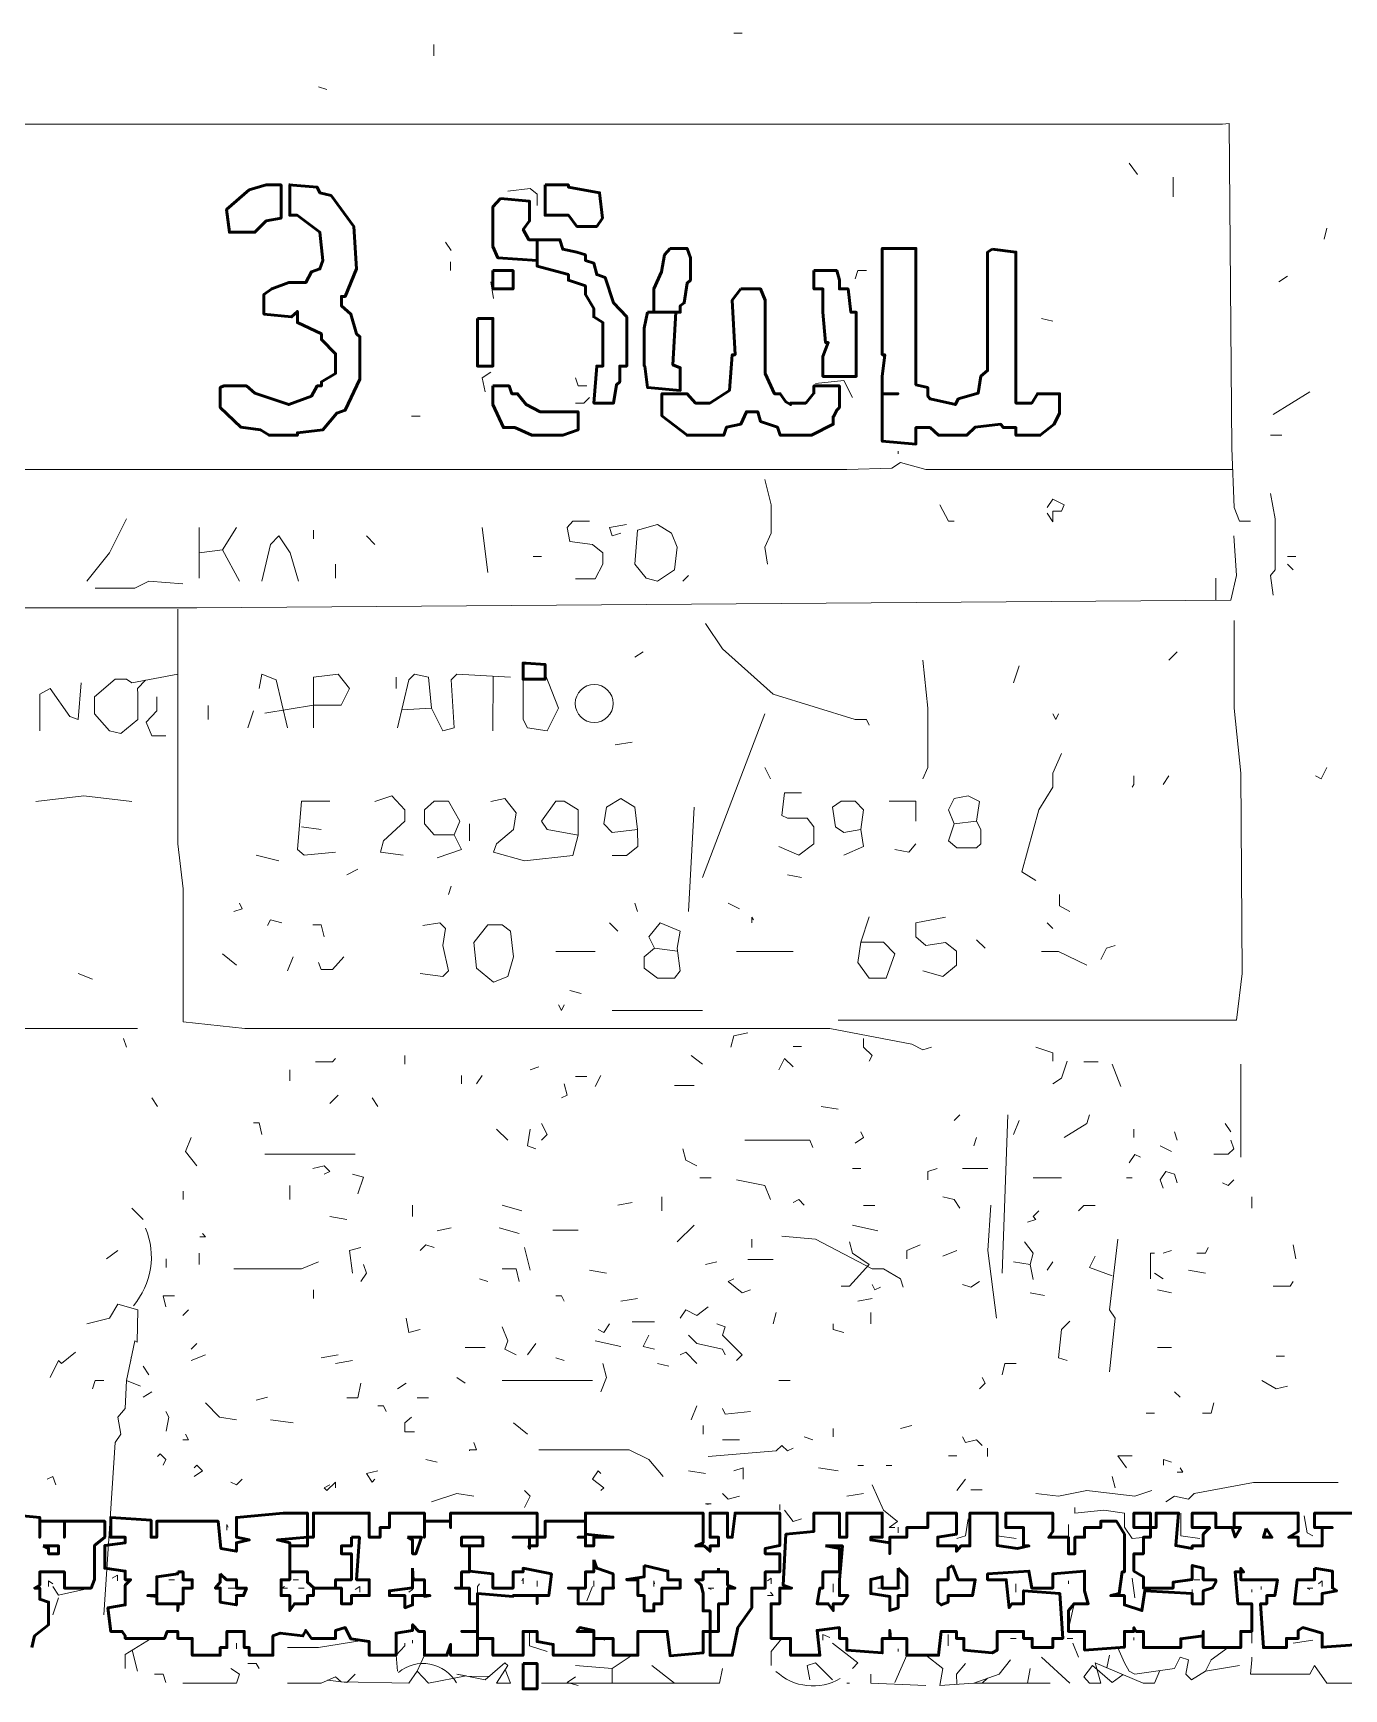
# Model space of a CAD drawing. Header units: metres. Extents: x 0.1 to 48.1, y 1.3 to 34.5.
# Drawn here: x 42.897 to 45.983, y 1.378 to 5.276 of the extents above; entities that cross this region are included whole.
import ezdxf

# ---------------------------------------------------------------- set-up
doc = ezdxf.new("R2010")
doc.units = ezdxf.units.M
doc.linetypes.add('DASHDOT', pattern=[1, 0.5, -0.25, 0, -0.25])
for name, color, linetype, lineweight in [('P2D_AXONES', 1, 'DASHDOT', 13), ('P2D_GRAMMES', 7, 'Continuous', 18), ('P2D_MIKRA', 8, 'Continuous', 13), ('P2D_TOIXOI', 7, 'Continuous', 50), ('P2D_TOXA', 7, 'Continuous', 18)]:
    doc.layers.add(name, color=color, linetype=linetype, lineweight=lineweight)

msp = doc.modelspace()

# ---------------------------------------------------------------- linework, layer by layer
at = {"layer": 'P2D_AXONES'}
msp.add_lwpolyline([(43.495838, 1.391936), (43.575628, 1.391936), (43.608874, 1.406309), (43.622355, 1.394557), (43.781754, 1.391936), (43.801702, 1.419607), (43.828298, 1.391936), (43.916528, 1.408611), (43.894791, 1.412958), (43.961283, 1.39966), (44.007827, 1.439555), (44.014476, 1.432906), (43.98788, 1.391936), (44.021126, 1.391936), (44.008403, 1.42355)], dxfattribs=at)
at = {"layer": 'P2D_GRAMMES'}
for p, q in [((43.287983, 4.112539), (43.287983, 3.992853)), ((43.376152, 4.112539), (43.342906, 4.059346)), ((43.954634, 4.112539), (43.967932, 4.006152)), ((43.342906, 4.059346), (43.287983, 4.052696)), ((43.342906, 4.059346), (43.382801, 3.986204)), ((45.681213, 3.992853), (45.681213, 3.940951)), ((43.980124, 3.762289), (43.97966, 3.633796)), ((43.416047, 3.68034), (43.402749, 3.640445)), ((44.619555, 3.673691), (44.473272, 3.288037)), ((44.453325, 3.454267), (44.440026, 3.208246)), ((43.529084, 3.407723), (43.575628, 3.401073)), ((45.118246, 3.421021), (45.065052, 3.414372)), ((44.865576, 3.195925), (44.845628, 3.135872)), ((44.360236, 3.121806), (44.414249, 3.11525)), ((44.127513, 3.114317), (44.220602, 3.114317)), ((44.553063, 3.114317), (44.686047, 3.114317)), ((44.473272, 2.975493), (44.260497, 2.975493)), ((42.777723, 2.932735), (43.143429, 2.932735)), ((45.739887, 2.849188), (45.739887, 2.629764)), ((45.191387, 2.729503), (45.178089, 2.357147)), ((43.442644, 2.637054), (43.655419, 2.637054)), ((43.130131, 2.510079), (43.156728, 2.483482)), ((45.204686, 2.383743), (45.244581, 2.377094)), ((43.128987, 2.161198), (43.126263, 2.148483)), ((43.116832, 2.104476), (43.150079, 2.091178)), ((44.001178, 2.104429), (44.213953, 2.104429)), ((45.334346, 1.765366), (45.334346, 1.735268)), ((45.347644, 1.578511), (45.334346, 1.519346)), ((45.765614, 1.578511), (45.765614, 1.486099)), ((43.130599, 1.469503), (43.143429, 1.419607)), ((43.818325, 1.457358), (43.801702, 1.419607)), ((44.307042, 1.457358), (44.260497, 1.426257)), ((44.953932, 1.457358), (44.925419, 1.39301)), ((45.271178, 1.452853), (45.33767, 1.391936)), ((45.430759, 1.457358), (45.424859, 1.428035)), ((43.924201, 1.407076), (43.971139, 1.408108)), ((44.003672, 1.416262), (43.997598, 1.406906)), ((44.174058, 1.432906), (44.260497, 1.426257)), ((44.260497, 1.426257), (44.260497, 1.391936)), ((44.353586, 1.432906), (44.40678, 1.391936)), ((45.244581, 1.426257), (45.237932, 1.391936)), ((44.293743, 1.391936), (44.333639, 1.391936))]:
    msp.add_line(p, q, dxfattribs=at)
for points in [[(45.76322, 4.127027), (45.736623, 4.127027), (45.724723, 4.159084), (45.718606, 4.298717), (45.712489, 5.063377), (45.696728, 5.062011), (41.993115, 5.062011), (41.973168, 5.030131)], [(44.933359, 4.285419), (44.933359, 4.292068), (44.933359, 4.285419)], [(34.788684, 4.224947), (35.676361, 4.225848), (42.225838, 4.225848), (42.265733, 4.248778), (44.812382, 4.248778), (44.91877, 4.252173), (44.938717, 4.265471), (44.99856, 4.248778), (45.720786, 4.248958)], [(44.619555, 4.225576), (44.63427, 4.165733), (44.63427, 4.099241), (44.619555, 4.065995), (44.626204, 4.026099)], [(45.809764, 4.19233), (45.821086, 4.132487), (45.821086, 4.012801), (45.809764, 3.999503), (45.816414, 3.952958), (45.816414, 3.952958)], [(44.207304, 4.127027), (44.167408, 4.127027), (44.15411, 4.112539), (44.160759, 4.079293), (44.213953, 4.072644), (44.238721, 4.052696), (44.238721, 4.026099), (44.220602, 3.991555), (44.174058, 3.991555)], [(45.723325, 4.092592), (45.729974, 3.999503), (45.716675, 3.940951), (43.283063, 3.92334), (41.78699, 3.92334)], [(43.435995, 3.986204), (43.455942, 4.072644), (43.47589, 4.092592), (43.502487, 4.052696), (43.522435, 3.986204)], [(43.249817, 3.979555), (43.170026, 3.986204), (43.13678, 3.969644), (43.043691, 3.969644)], [(43.237886, 3.919712), (43.237886, 3.367827), (43.250533, 3.26144), (43.250533, 2.948927), (43.396099, 2.932735), (44.772487, 2.932735), (44.965314, 2.895733), (44.991911, 2.882435), (45.011859, 2.889084)], [(44.479921, 3.886466), (44.519817, 3.826623), (44.639503, 3.720236), (44.83233, 3.660393), (44.858927, 3.660393), (44.865576, 3.647094)], [(45.724723, 3.893115), (45.724723, 3.68699), (45.739887, 3.534058), (45.743272, 3.061963), (45.729974, 2.952251), (44.792435, 2.952251)], [(44.991911, 3.800026), (45.00302, 3.68699), (45.00302, 3.547356), (44.991911, 3.520759)], [(43.010445, 3.746832), (43.003796, 3.660393), (42.983848, 3.667042), (42.937304, 3.733534), (42.913125, 3.720236), (42.913125, 3.633796)], [(43.237886, 3.76678), (43.130131, 3.746832), (43.116832, 3.754917), (43.090236, 3.754917), (43.042055, 3.713586), (43.042055, 3.673691), (43.076937, 3.633796), (43.103534, 3.627147), (43.144081, 3.660393), (43.144081, 3.720236), (43.143429, 3.733534), (43.162275, 3.752783)], [(43.429346, 3.733534), (43.435995, 3.76678), (43.469241, 3.753482), (43.495838, 3.640445)], [(43.556989, 3.640445), (43.556989, 3.760131), (43.615524, 3.76678), (43.64212, 3.733534), (43.622173, 3.694406), (43.556989, 3.694406), (43.442644, 3.675021)], [(43.755157, 3.640445), (43.781754, 3.753482), (43.795052, 3.76678), (43.828298, 3.760131), (43.834948, 3.68699), (43.765098, 3.682695)], [(44.021126, 3.760131), (43.894791, 3.76678), (43.881492, 3.753482), (43.888141, 3.640445), (43.861545, 3.633796), (43.834948, 3.68699)], [(44.102329, 3.76678), (44.134162, 3.68699), (44.107565, 3.633796), (44.061021, 3.640445), (44.050659, 3.660393), (44.050659, 3.754917)], [(43.188264, 3.713586), (43.188264, 3.68034), (43.163377, 3.653743), (43.176675, 3.622243), (43.209921, 3.622243)], [(45.317723, 3.580602), (45.297567, 3.534058), (45.297567, 3.500812), (45.264529, 3.447618), (45.224634, 3.301335), (45.25788, 3.281387)], [(42.904058, 3.467565), (43.017094, 3.480864), (43.130131, 3.467565)], [(43.701963, 3.467565), (43.741859, 3.480864), (43.772633, 3.447618), (43.772633, 3.421021), (43.721911, 3.374476), (43.715262, 3.34788), (43.768455, 3.34123)], [(43.974581, 3.467565), (44.007827, 3.474215), (44.034424, 3.440969), (44.027775, 3.401073), (43.98788, 3.367827), (43.98123, 3.34788), (44.054372, 3.327932), (44.167408, 3.339854), (44.179947, 3.387775)], [(44.705995, 3.487735), (44.666099, 3.487735), (44.65945, 3.434319), (44.672749, 3.42767), (44.719293, 3.42767), (44.735312, 3.407723), (44.735312, 3.367827), (44.699346, 3.34123), (44.652801, 3.361178)], [(43.595576, 3.468134), (43.529084, 3.468134), (43.519469, 3.354529), (43.535733, 3.34123), (43.608874, 3.34788)], [(44.91212, 3.468134), (44.975308, 3.468134), (44.975308, 3.421021)], [(44.32034, 3.401073), (44.320951, 3.361178), (44.293743, 3.339854), (44.260497, 3.339854)], [(44.845628, 3.401073), (44.852229, 3.361178), (44.805733, 3.34123)], [(43.888141, 3.388962), (43.906031, 3.354529), (43.848246, 3.334581)], [(44.975308, 3.367827), (44.958665, 3.34788), (44.925419, 3.354529)], [(43.815, 3.175), (43.854895, 3.181649), (43.868194, 3.168351), (43.861545, 3.128455), (43.874843, 3.068613), (43.861545, 3.055314), (43.808351, 3.061963)], [(45.045105, 3.194948), (44.975308, 3.181649), (44.975308, 3.148403), (44.99856, 3.128455), (45.045105, 3.135105), (45.070717, 3.115157), (45.070717, 3.081911), (45.038455, 3.055314), (44.991911, 3.068613)], [(44.57301, 2.670286), (44.725942, 2.66966), (44.732592, 2.652734), (44.732592, 2.652734)], [(45.151492, 2.516728), (45.144843, 2.41034), (45.164791, 2.250759), (45.164791, 2.250759)], [(44.65945, 2.443586), (44.739241, 2.436937), (44.872225, 2.367122), (44.898822, 2.367122), (44.938717, 2.343848), (44.945366, 2.323901)], [(45.231283, 2.430288), (45.25123, 2.403691), (45.244581, 2.377094), (45.25123, 2.341632), (45.25123, 2.341632)], [(45.450707, 2.436937), (45.430759, 2.270707), (45.444058, 2.250759), (45.430759, 2.124424)], [(43.568979, 2.383743), (43.529084, 2.367122), (43.369503, 2.367122)], [(43.063639, 1.552592), (43.090236, 1.958194), (43.103534, 1.978141), (43.096885, 2.018037), (43.11442, 2.037984), (43.116832, 2.104476), (43.13678, 2.197565), (43.142621, 2.194645), (43.144081, 2.270707), (43.096885, 2.284005), (43.076937, 2.250759), (43.023743, 2.237461)], [(44.380183, 1.878403), (44.346937, 1.918298), (44.300393, 1.940619), (44.087618, 1.940619)], [(45.530497, 1.845157), (45.490602, 1.831859), (45.377565, 1.845157), (45.311073, 1.831859), (45.25788, 1.838508)], [(45.563743, 1.81856), (45.583691, 1.831859), (45.616937, 1.825209), (45.630236, 1.838508), (45.769869, 1.863765), (45.969346, 1.863765)], [(45.349639, 1.791963), (45.349639, 1.805262), (45.349639, 1.791963)], [(45.517199, 1.735268), (45.483953, 1.73212), (45.466133, 1.758717), (45.466133, 1.791963), (45.417461, 1.798613), (45.349639, 1.791963)], [(45.334346, 1.625733), (45.334346, 1.632382), (45.334346, 1.625733)], [(45.765614, 1.605785), (45.765614, 1.612435), (45.765614, 1.605785)], [(45.787836, 1.612435), (45.787836, 1.619084), (45.787836, 1.612435)], [(43.174885, 1.496876), (43.11442, 1.459503), (43.11442, 1.426257)], [(43.495838, 1.475507), (43.568979, 1.475507), (43.671275, 1.492088)], [(43.772633, 1.47945), (43.772633, 1.486099), (43.772633, 1.47945)], [(43.790659, 1.486099), (43.790659, 1.492749), (43.790659, 1.486099)], [(44.65945, 1.496876), (44.63427, 1.466152), (44.63427, 1.432906)], [(45.488346, 1.492749), (45.488346, 1.499398), (45.488346, 1.492749)], [(43.772633, 1.47945), (43.75193, 1.457358), (43.755157, 1.419607)], [(44.933359, 1.466152), (44.933359, 1.472801), (44.933359, 1.466152)], [(44.99856, 1.457358), (45.038455, 1.426257), (45.031806, 1.386361), (45.111597, 1.391936), (45.291126, 1.391936)], [(45.198037, 1.446204), (45.17144, 1.413162), (45.111597, 1.391936), (45.131545, 1.391936), (45.14394, 1.403408)], [(45.450896, 1.475045), (45.466133, 1.439555), (45.477304, 1.419607), (45.490602, 1.412958), (45.583691, 1.426257), (45.59699, 1.452853), (45.616937, 1.446204), (45.610288, 1.412958), (45.623586, 1.39966), (45.656832, 1.419607), (45.736623, 1.432906)], [(45.710026, 1.475507), (45.670131, 1.446204), (45.656832, 1.419607)], [(46.062435, 1.419607), (46.022539, 1.391936), (45.942749, 1.391936), (45.913619, 1.432906), (45.902853, 1.413162), (45.76322, 1.413162), (45.765614, 1.446204)], [(45.765614, 1.446204), (45.765614, 1.452853), (45.765614, 1.446204)], [(43.362853, 1.426257), (43.382801, 1.412958), (43.376152, 1.391936), (43.249817, 1.391936)], [(43.655419, 1.412958), (43.635471, 1.39301), (43.590404, 1.398324)], [(44.519817, 1.426257), (44.513168, 1.391936), (44.094267, 1.391936)], [(44.779136, 1.39966), (44.739241, 1.439555), (44.719293, 1.432906), (44.725942, 1.39966)], [(44.869033, 1.412958), (44.869033, 1.391936), (44.99856, 1.386361)], [(45.071452, 1.389131), (45.070717, 1.412958), (45.091649, 1.437915)], [(45.463499, 1.411757), (45.437408, 1.39301), (45.390864, 1.432906), (45.370916, 1.406309), (45.384215, 1.391936), (45.410812, 1.391936), (45.397513, 1.439555), (45.51055, 1.391936), (45.537147, 1.391936), (45.549248, 1.421336)], [(44.812382, 1.391936), (44.819031, 1.391936), (44.812382, 1.391936)]]:
    msp.add_lwpolyline(points, dxfattribs=at)
for points in [[(44.366885, 4.119188), (44.32034, 4.10589), (44.313691, 4.026099), (44.340288, 3.992853), (44.366885, 3.986204), (44.40678, 4.012801), (44.413429, 4.065995), (44.400131, 4.099241)], [(44.32034, 3.401073), (44.313691, 3.454267), (44.280445, 3.474215), (44.247199, 3.454267), (44.24055, 3.414372), (44.260497, 3.394424)], [(45.065052, 3.414372), (45.051754, 3.447618), (45.065052, 3.474215), (45.098298, 3.480864), (45.124895, 3.467565), (45.118246, 3.421021), (45.128453, 3.401073), (45.128453, 3.367827), (45.118246, 3.358317), (45.071702, 3.358317), (45.051754, 3.374476)], [(43.888141, 3.388962), (43.841597, 3.388962), (43.818325, 3.414372), (43.818325, 3.447618), (43.841597, 3.468134), (43.874843, 3.468134), (43.90144, 3.421021)], [(44.179947, 3.387775), (44.107565, 3.401073), (44.094267, 3.421021), (44.127513, 3.468134), (44.147461, 3.468134), (44.179947, 3.447618)], [(44.845628, 3.401073), (44.805733, 3.394424), (44.785785, 3.407723), (44.779136, 3.454267), (44.799084, 3.468134), (44.83233, 3.468134), (44.852277, 3.447618)], [(44.027775, 3.101859), (44.021126, 3.161702), (44.001178, 3.176551), (43.967932, 3.176551), (43.934686, 3.135105), (43.941335, 3.075262), (43.98123, 3.042016), (44.014476, 3.055314)], [(44.360236, 3.121806), (44.346937, 3.148403), (44.373534, 3.181649), (44.420079, 3.161702), (44.413429, 3.121806), (44.420079, 3.068613), (44.40678, 3.051394), (44.366885, 3.051394), (44.33574, 3.075262), (44.33574, 3.101859)], [(44.845628, 3.135872), (44.898822, 3.135872), (44.925419, 3.108508), (44.905471, 3.051394), (44.865576, 3.051394), (44.838979, 3.08856)]]:
    msp.add_lwpolyline(points, close=True, dxfattribs=at)
at = {"layer": 'P2D_MIKRA'}
for p, q in [((44.546414, 5.276188), (44.566361, 5.276188)), ((43.840766, 5.249555), (43.840766, 5.222958)), ((43.568979, 5.149817), (43.588927, 5.143168)), ((45.477304, 4.970288), (45.497251, 4.943691)), ((45.580688, 4.937042), (45.580688, 4.890497)), ((45.942749, 4.817356), (45.936099, 4.790759)), ((43.868194, 4.78411), (43.881492, 4.764162)), ((43.87983, 4.737565), (43.87983, 4.717618)), ((43.974581, 4.691021), (43.98123, 4.651126)), ((45.84966, 4.704319), (45.829712, 4.691021)), ((45.271178, 4.604581), (45.297775, 4.597932)), ((45.902853, 4.431702), (45.816414, 4.378508)), ((43.788403, 4.374109), (43.808351, 4.374109)), ((45.809764, 4.329666), (45.836361, 4.329666)), ((43.556989, 4.10589), (43.556989, 4.085942)), ((43.682016, 4.092592), (43.701963, 4.072644)), ((43.60929, 4.026099), (43.60929, 3.992853)), ((44.074319, 4.044132), (44.094267, 4.044132)), ((45.84966, 4.044132), (45.869607, 4.044132)), ((45.84966, 4.026099), (45.862958, 4.012801)), ((44.440026, 3.999503), (44.426728, 3.986204)), ((44.333639, 3.819974), (44.313691, 3.806675)), ((45.217984, 3.786728), (45.204686, 3.746832)), ((45.59034, 3.819974), (45.570393, 3.800026)), ((43.75193, 3.760131), (43.75193, 3.733534)), ((43.309624, 3.693639), (43.309624, 3.660393)), ((44.307042, 3.607199), (44.267147, 3.60055)), ((44.619555, 3.547356), (44.632853, 3.520759)), ((45.570393, 3.527408), (45.557094, 3.507461)), ((43.924158, 3.414372), (43.924158, 3.374476)), ((43.422696, 3.34123), (43.47589, 3.327932)), ((43.662068, 3.307984), (43.635471, 3.294686)), ((44.672749, 3.294686), (44.705995, 3.288037)), ((43.881492, 3.268089), (43.874843, 3.248141)), ((44.313691, 3.228194), (44.32034, 3.208246)), ((44.533115, 3.228194), (44.559712, 3.214895)), ((44.253848, 3.181649), (44.273796, 3.161702)), ((45.284476, 3.181649), (45.297775, 3.168351)), ((45.118246, 3.141754), (45.138194, 3.121806)), ((43.342906, 3.108508), (43.376152, 3.081911)), ((43.509136, 3.101859), (43.495838, 3.068613)), ((43.003796, 3.061963), (43.037042, 3.048665)), ((44.160759, 3.022068), (44.187356, 3.015419)), ((43.110183, 2.909031), (43.116832, 2.889084)), ((44.686047, 2.890183), (44.705995, 2.890183)), ((43.772633, 2.869136), (43.772633, 2.849188)), ((44.446675, 2.869136), (44.473272, 2.849188)), ((45.370916, 2.854073), (45.404162, 2.854073)), ((45.437408, 2.849188), (45.457356, 2.795995)), ((43.50163, 2.83589), (43.50163, 2.809293)), ((43.906031, 2.822592), (43.906031, 2.802644)), ((43.954634, 2.822592), (43.941335, 2.802644)), ((44.087618, 2.842539), (44.06767, 2.83589)), ((44.174058, 2.820205), (44.200654, 2.820205)), ((44.233901, 2.822592), (44.220602, 2.795995)), ((43.176675, 2.769398), (43.189974, 2.74945)), ((43.615524, 2.776047), (43.595576, 2.756099)), ((43.695314, 2.769398), (43.708613, 2.74945)), ((44.40678, 2.798513), (44.453325, 2.798513)), ((44.752539, 2.74945), (44.792435, 2.742801)), ((45.078351, 2.729503), (45.065052, 2.716204)), ((43.98788, 2.696257), (44.014476, 2.66966)), ((45.217984, 2.716204), (45.204686, 2.682958)), ((45.488346, 2.696257), (45.488346, 2.676309)), ((45.703377, 2.709555), (45.716675, 2.689607)), ((45.118246, 2.676309), (45.111597, 2.656361)), ((45.550445, 2.656361), (45.577042, 2.643063)), ((45.583691, 2.689607), (45.59034, 2.66966)), ((44.466623, 2.580962), (44.49322, 2.580962)), ((44.825681, 2.602978), (44.845628, 2.602978)), ((45.085, 2.602978), (45.144843, 2.602978)), ((45.25123, 2.580962), (45.317723, 2.580962)), ((45.470654, 2.580962), (45.483953, 2.580962)), ((43.50163, 2.563272), (43.50163, 2.530026)), ((44.377376, 2.536675), (44.377376, 2.503429)), ((45.765614, 2.536675), (45.765614, 2.510079)), ((43.790659, 2.516728), (43.790659, 2.490131)), ((44.001178, 2.516728), (44.047723, 2.503429)), ((44.307042, 2.523377), (44.273796, 2.516728)), ((44.852277, 2.516224), (44.878874, 2.516224)), ((43.595576, 2.490131), (43.635471, 2.483482)), ((43.881492, 2.463534), (43.848246, 2.456885)), ((43.994529, 2.463534), (44.041073, 2.450236)), ((44.120864, 2.458199), (44.180707, 2.458199)), ((44.453325, 2.470183), (44.413429, 2.430288)), ((44.825681, 2.470183), (44.885524, 2.456885)), ((44.054372, 2.41699), (44.06767, 2.363796)), ((44.588716, 2.436937), (44.588716, 2.41699)), ((45.862958, 2.423639), (45.869607, 2.390393)), ((43.096885, 2.41034), (43.070288, 2.390393)), ((43.21041, 2.390393), (43.21041, 2.370445)), ((43.287983, 2.403691), (43.287983, 2.377094)), ((44.506518, 2.383743), (44.479921, 2.377094)), ((44.57966, 2.389063), (44.639503, 2.389063)), ((45.071702, 2.41034), (45.038455, 2.397042)), ((45.297775, 2.383743), (45.284476, 2.363796)), ((45.577042, 2.41034), (45.557094, 2.403691)), ((43.947984, 2.343848), (43.967932, 2.337199)), ((44.207304, 2.363796), (44.247199, 2.357147)), ((45.537147, 2.357147), (45.557094, 2.343848)), ((45.616937, 2.363796), (45.656832, 2.357147)), ((43.556989, 2.317251), (43.556989, 2.297304)), ((45.244581, 2.310602), (45.277827, 2.303953)), ((45.543796, 2.317251), (45.577042, 2.310602)), ((43.263115, 2.270707), (43.249817, 2.257408)), ((44.32034, 2.297304), (44.280445, 2.290654)), ((44.646152, 2.264058), (44.639503, 2.237461)), ((44.872225, 2.297304), (44.838979, 2.290654)), ((44.869033, 2.264058), (44.869033, 2.237461)), ((44.307042, 2.242329), (44.360236, 2.242329)), ((43.283063, 2.190916), (43.269764, 2.177618)), ((44.080969, 2.190916), (44.061021, 2.164319)), ((44.220602, 2.197565), (44.280445, 2.184267)), ((43.30301, 2.164319), (43.269764, 2.151021)), ((43.615524, 2.164319), (43.575628, 2.15767)), ((43.64877, 2.151021), (43.608874, 2.144372)), ((43.914738, 2.181542), (43.961283, 2.181542)), ((44.127513, 2.15767), (44.147461, 2.151021)), ((44.366885, 2.144372), (44.393482, 2.137723)), ((45.543796, 2.181542), (45.577042, 2.181542)), ((45.823063, 2.161144), (45.84301, 2.161144)), ((43.156728, 2.137723), (43.170026, 2.117775)), ((43.894791, 2.111126), (43.914738, 2.097827)), ((43.176675, 2.07788), (43.156728, 2.064581)), ((43.775105, 2.097827), (43.755157, 2.084529)), ((44.652801, 2.104429), (44.679398, 2.104429)), ((45.583691, 2.07788), (45.59699, 2.064581)), ((43.449293, 2.064581), (43.422696, 2.057932)), ((43.801702, 2.063394), (43.828298, 2.063394)), ((44.459974, 2.044634), (44.446675, 2.011387)), ((45.517199, 2.027577), (45.537147, 2.027577)), ((43.455942, 2.011387), (43.509136, 2.004738)), ((44.027775, 2.004738), (44.061021, 1.978141)), ((44.474358, 1.998089), (44.474358, 1.978141)), ((44.780841, 1.99144), (44.780841, 1.971492)), ((44.965314, 1.998089), (44.938717, 1.99144)), ((44.519817, 1.964776), (44.559712, 1.964776)), ((44.712644, 1.971492), (44.732592, 1.964843)), ((43.821649, 1.918298), (43.848246, 1.911649)), ((45.051754, 1.927137), (45.071702, 1.927137)), ((45.143942, 1.944895), (45.143942, 1.924948)), ((44.440026, 1.891702), (44.479921, 1.885052)), ((44.74589, 1.898351), (44.792435, 1.891702)), ((44.838979, 1.904067), (44.852277, 1.904067)), ((45.091649, 1.871754), (45.071702, 1.845157)), ((45.437408, 1.878403), (45.444058, 1.851806)), ((44.852277, 1.838508), (44.812382, 1.831859)), ((45.104948, 1.847019), (45.131545, 1.847019)), ((44.654952, 1.811911), (44.654952, 1.798613)), ((44.933359, 1.758717), (44.933359, 1.745419)), ((45.483953, 1.639031), (45.490602, 1.592487)), ((43.216571, 1.635194), (43.229869, 1.635194)), ((43.356204, 1.615659), (43.382801, 1.615659)), ((43.509136, 1.635194), (43.522435, 1.635194)), ((43.522435, 1.615659), (43.535733, 1.615659)), ((44.083715, 1.632382), (44.083715, 1.619084)), ((44.213953, 1.619084), (44.200654, 1.585838)), ((44.780841, 1.625733), (44.780841, 1.605785)), ((44.885524, 1.615659), (44.938717, 1.615659)), ((45.210856, 1.625733), (45.210856, 1.605785)), ((45.625739, 1.612435), (45.625739, 1.579188)), ((45.630236, 1.635194), (45.643534, 1.635194)), ((42.957251, 1.592487), (42.943953, 1.552592)), ((45.051215, 1.506047), (45.051215, 1.47945)), ((45.198037, 1.496876), (45.211335, 1.496876)), ((45.331021, 1.496876), (45.344319, 1.496876)), ((45.344319, 1.486099), (45.357618, 1.452853)), ((45.909503, 1.492749), (45.862958, 1.486099))]:
    msp.add_line(p, q, dxfattribs=at)
for points in [[(44.083715, 4.87055), (44.083715, 4.897147), (44.06767, 4.910445), (44.014476, 4.903796)], [(44.858927, 4.717018), (44.838979, 4.717018), (44.83233, 4.69767)], [(43.974581, 4.478246), (43.954634, 4.464948), (43.961283, 4.431702)], [(44.174058, 4.464948), (44.180707, 4.445767), (44.200654, 4.445767)], [(44.739241, 4.451649), (44.805733, 4.458298), (44.825681, 4.418403)], [(44.207304, 4.418403), (44.194005, 4.405287), (44.174058, 4.405287)], [(45.284476, 4.159084), (45.297775, 4.179031), (45.324372, 4.165733), (45.317723, 4.150389), (45.297567, 4.150389), (45.297567, 4.125838), (45.284476, 4.145785)], [(43.116832, 4.132487), (43.076937, 4.052696), (43.023743, 3.986204)], [(45.031806, 4.165733), (45.051754, 4.127027), (45.065052, 4.127027)], [(44.293743, 4.119188), (44.253848, 4.112539), (44.260497, 4.092592), (44.280445, 4.099241)], [(45.297775, 3.673691), (45.304424, 3.660393), (45.311073, 3.673691)], [(45.942749, 3.547356), (45.92945, 3.520759), (45.916152, 3.527408)], [(45.488346, 3.527408), (45.488346, 3.507461), (45.483953, 3.500812)], [(45.313334, 3.248141), (45.313334, 3.221545), (45.33767, 3.208246)], [(43.382801, 3.228194), (43.38945, 3.214895), (43.369503, 3.208246)], [(43.482539, 3.181649), (43.455942, 3.188298), (43.449293, 3.175)], [(43.555681, 3.176551), (43.575628, 3.176551), (43.582277, 3.148403)], [(44.592958, 3.188298), (44.588716, 3.194948), (44.588716, 3.181649)], [(45.444058, 3.128455), (45.42411, 3.121806), (45.410812, 3.095209)], [(43.628822, 3.101859), (43.602225, 3.072036), (43.575628, 3.072036), (43.568979, 3.08856)], [(45.271178, 3.114317), (45.311073, 3.114317), (45.377565, 3.081911)], [(44.134162, 2.988822), (44.140812, 2.975524), (44.147461, 2.988822)], [(44.57966, 2.92233), (44.546414, 2.915681), (44.539764, 2.889084)], [(44.852229, 2.909031), (44.852229, 2.889084), (44.872225, 2.869136), (44.865576, 2.855838)], [(45.25788, 2.889084), (45.297567, 2.875785), (45.297567, 2.855838)], [(43.608874, 2.862487), (43.602225, 2.854073), (43.56233, 2.854073)], [(44.686047, 2.842539), (44.666099, 2.862487), (44.652801, 2.83589)], [(45.331021, 2.855838), (45.317723, 2.815942), (45.297775, 2.802644)], [(44.147461, 2.802644), (44.15411, 2.776047), (44.140812, 2.769398)], [(45.384215, 2.729503), (45.377565, 2.709555), (45.324372, 2.676309)], [(43.416047, 2.710794), (43.429346, 2.710794), (43.435995, 2.682958)], [(44.06767, 2.696257), (44.061021, 2.656361), (44.080969, 2.649712)], [(44.094267, 2.709555), (44.107565, 2.682958), (44.094267, 2.66966)], [(43.269764, 2.676309), (43.256466, 2.643063), (43.283063, 2.609817)], [(44.845628, 2.689607), (44.852277, 2.676309), (44.83233, 2.66301)], [(45.716675, 2.66966), (45.723325, 2.649712), (45.710026, 2.637054), (45.67678, 2.637054)], [(44.426728, 2.649712), (44.433377, 2.623115), (44.459974, 2.609817)], [(45.503901, 2.629764), (45.490602, 2.636414), (45.477304, 2.616466)], [(43.555681, 2.603168), (43.582277, 2.609817), (43.595576, 2.596518), (43.582277, 2.589869)], [(43.64877, 2.589869), (43.675366, 2.58322), (43.662068, 2.543325)], [(44.553063, 2.576571), (44.619555, 2.563272), (44.632853, 2.530026)], [(45.025157, 2.603168), (45.00302, 2.596518), (45.00302, 2.576571)], [(45.557094, 2.556623), (45.550445, 2.576571), (45.563743, 2.596518), (45.583691, 2.589869), (45.59034, 2.569921)], [(45.723325, 2.576571), (45.710026, 2.563272), (45.696728, 2.569921)], [(43.250533, 2.530026), (43.250533, 2.549974), (43.250533, 2.530026)], [(45.038455, 2.536675), (45.065052, 2.530026), (45.078351, 2.510079)], [(44.686047, 2.523377), (44.699346, 2.530026), (44.712644, 2.516728)], [(45.264529, 2.503429), (45.25123, 2.490131), (45.25788, 2.483482), (45.237932, 2.476832)], [(45.397513, 2.516224), (45.370916, 2.516224), (45.357618, 2.503429)], [(43.296361, 2.450236), (43.30301, 2.442659), (43.289712, 2.442659)], [(43.668717, 2.41699), (43.64212, 2.41034), (43.64877, 2.357147)], [(43.841597, 2.41699), (43.821649, 2.423639), (43.808351, 2.41034)], [(44.819031, 2.430288), (44.825681, 2.403691), (44.865576, 2.377094), (44.819031, 2.326335), (44.799084, 2.326335)], [(44.985262, 2.423639), (44.953932, 2.41034), (44.953932, 2.390393)], [(45.663482, 2.41699), (45.656832, 2.40358), (45.636885, 2.40358)], [(45.397513, 2.397042), (45.384215, 2.370445), (45.437408, 2.350497)], [(45.537147, 2.40358), (45.527287, 2.40358), (45.527287, 2.343848)], [(43.675366, 2.377094), (43.682016, 2.357147), (43.668717, 2.337199)], [(44.001178, 2.367122), (44.034424, 2.367122), (44.041073, 2.337199)], [(44.546414, 2.343848), (44.533115, 2.337199), (44.566361, 2.310602), (44.586309, 2.317251)], [(43.229869, 2.303736), (43.203272, 2.303736), (43.209921, 2.277356)], [(44.127513, 2.303736), (44.140812, 2.303736), (44.147461, 2.290654)], [(44.872225, 2.33055), (44.878874, 2.317251), (44.892173, 2.323901)], [(45.124895, 2.337199), (45.104948, 2.323901), (45.085, 2.33055)], [(45.862958, 2.337199), (45.856309, 2.326335), (45.816414, 2.326335)], [(44.486571, 2.277356), (44.459974, 2.257408), (44.433377, 2.270707), (44.420079, 2.250759)], [(43.775105, 2.250759), (43.781754, 2.217513), (43.808351, 2.224162)], [(44.001178, 2.230812), (44.014476, 2.197565), (44.007827, 2.177618), (44.034424, 2.164319)], [(44.253848, 2.237461), (44.24055, 2.217513), (44.227251, 2.224162)], [(44.506518, 2.237461), (44.526466, 2.230812), (44.519817, 2.210864), (44.566361, 2.164319), (44.553063, 2.151021)], [(44.780841, 2.237461), (44.780841, 2.224162), (44.805733, 2.217513)], [(45.33767, 2.24411), (45.317723, 2.224162), (45.311073, 2.15767), (45.331021, 2.151021)], [(44.346937, 2.210864), (44.333639, 2.184267), (44.360236, 2.177618)], [(44.440026, 2.210864), (44.459974, 2.190916), (44.519817, 2.177618), (44.526466, 2.164319)], [(42.997147, 2.170969), (42.963901, 2.144372), (42.957251, 2.151021), (42.937304, 2.111126)], [(44.238721, 2.144372), (44.247199, 2.111126), (44.233901, 2.07788)], [(44.420079, 2.164319), (44.433377, 2.170969), (44.459974, 2.144372)], [(45.211335, 2.143918), (45.184738, 2.143918), (45.178089, 2.117775)], [(45.131545, 2.111126), (45.138194, 2.097827), (45.124895, 2.084529)], [(43.063639, 2.104429), (43.043691, 2.104429), (43.037042, 2.084529)], [(43.668717, 2.097827), (43.662068, 2.063394), (43.635471, 2.063394)], [(45.789817, 2.104476), (45.823063, 2.084529), (45.84966, 2.091178)], [(43.209921, 2.031335), (43.216571, 2.018037), (43.21041, 1.984791)], [(43.30301, 2.051283), (43.336257, 2.018037), (43.376152, 2.011387)], [(43.708613, 2.044435), (43.721911, 2.044435), (43.72856, 2.031335)], [(44.519817, 2.037984), (44.526466, 2.024686), (44.586309, 2.031335)], [(45.67678, 2.051283), (45.670131, 2.027577), (45.650183, 2.027577)], [(43.788403, 2.018037), (43.772633, 2.004738), (43.772633, 1.983682), (43.795052, 1.983682)], [(43.256466, 1.978141), (43.263115, 1.964776), (43.249817, 1.964776)], [(43.934686, 1.958194), (43.941335, 1.940619), (43.924158, 1.940619), (43.924158, 1.938246)], [(44.686047, 1.944895), (44.672749, 1.938246), (44.65945, 1.951545), (44.646152, 1.938246), (44.486571, 1.924948)], [(45.085, 1.971492), (45.091649, 1.958194), (45.118246, 1.964843), (45.131545, 1.951545)], [(43.189974, 1.924948), (43.196623, 1.931597), (43.209921, 1.918298), (43.203272, 1.905)], [(45.483953, 1.927137), (45.450707, 1.927137), (45.470654, 1.898351)], [(45.577042, 1.911649), (45.557886, 1.918298), (45.557886, 1.905)], [(42.930654, 1.871754), (42.943953, 1.878403), (42.950602, 1.858455)], [(43.276414, 1.898351), (43.283063, 1.905), (43.296361, 1.891702), (43.276414, 1.878403)], [(43.38945, 1.871754), (43.376152, 1.858455), (43.362853, 1.865105)], [(43.708613, 1.891702), (43.682016, 1.885052), (43.695314, 1.865105), (43.701963, 1.871754)], [(44.233901, 1.885052), (44.227251, 1.891702), (44.213953, 1.871754), (44.24055, 1.851806), (44.233901, 1.845157)], [(44.546414, 1.891702), (44.568467, 1.898351), (44.568467, 1.871754)], [(44.905471, 1.904067), (44.91877, 1.904067), (44.905471, 1.904067)], [(45.59699, 1.898351), (45.603639, 1.888377), (45.59034, 1.888377)], [(43.595576, 1.858455), (43.582277, 1.851806), (43.588927, 1.845157), (43.60929, 1.865105), (43.60929, 1.851806)], [(43.834948, 1.81856), (43.894791, 1.838508), (43.934686, 1.831859)], [(44.054372, 1.845157), (44.06767, 1.831859), (44.054372, 1.805262)], [(44.519817, 1.838508), (44.533115, 1.825209), (44.559712, 1.831859)], [(44.872225, 1.858455), (44.898822, 1.798613), (44.932068, 1.772016), (44.91212, 1.757768), (44.925419, 1.757768)], [(44.486571, 1.811911), (44.479921, 1.813977), (44.49322, 1.813977)], [(44.666099, 1.798613), (44.686047, 1.772016), (44.705995, 1.778665)], [(43.356204, 1.758717), (43.353545, 1.765366), (43.353545, 1.752068)], [(45.098298, 1.778665), (45.091649, 1.73877), (45.071702, 1.73212)], [(45.166922, 1.785314), (45.166922, 1.73877), (45.211335, 1.73212)], [(45.598837, 1.791963), (45.598837, 1.73877), (45.643534, 1.73212)], [(45.889555, 1.785314), (45.896204, 1.745419), (45.909503, 1.73877)], [(43.083586, 1.639031), (43.095645, 1.645681), (43.095645, 1.632382)], [(44.047723, 1.632382), (44.050659, 1.639031), (44.050659, 1.625733)], [(44.626204, 1.632382), (44.63427, 1.639031), (44.63427, 1.625733)], [(42.943953, 1.625733), (42.933979, 1.632382), (42.933979, 1.619084)], [(42.943953, 1.619084), (42.957251, 1.599136), (43.017094, 1.612435)], [(43.489188, 1.619084), (43.482539, 1.615659), (43.495838, 1.615659)], [(43.655419, 1.612435), (43.666541, 1.619084), (43.666541, 1.605785)], [(43.790659, 1.625733), (43.790659, 1.612435), (43.781754, 1.605785)], [(43.947984, 1.625733), (43.943364, 1.619084), (43.943364, 1.599136)], [(44.217147, 1.619084), (44.217147, 1.632382), (44.217147, 1.619084)], [(44.360236, 1.625733), (44.358688, 1.632382), (44.358688, 1.619084)], [(44.49322, 1.612435), (44.486571, 1.615659), (44.499869, 1.615659)], [(44.632853, 1.605785), (44.639503, 1.597991), (44.626204, 1.597991)], [(45.902853, 1.612435), (45.896204, 1.615659), (45.909503, 1.615659)], [(45.922801, 1.625733), (45.931482, 1.632382), (45.931482, 1.619084)], [(43.376152, 1.47945), (43.375986, 1.486099), (43.375986, 1.472801)], [(44.065789, 1.499398), (44.065789, 1.512696), (44.065789, 1.499398)], [(44.065789, 1.499398), (44.065789, 1.47945), (44.107565, 1.466152)], [(44.24055, 1.492749), (44.247199, 1.496876), (44.233901, 1.496876)], [(44.772487, 1.499398), (44.75635, 1.506047), (44.75635, 1.492749)], [(44.779136, 1.486099), (44.838979, 1.439555), (44.825681, 1.426257)], [(43.183325, 1.413162), (43.203272, 1.413162), (43.209921, 1.39301)], [(43.402749, 1.437915), (43.422696, 1.437915), (43.429346, 1.426257)], [(44.174058, 1.406309), (44.15411, 1.39301), (44.180707, 1.386361)]]:
    msp.add_lwpolyline(points, dxfattribs=at)
at = {"layer": 'P2D_TOIXOI'}
for points in [[(43.499162, 4.918823), (43.50163, 4.918823), (43.50163, 4.847277), (43.51911, 4.847277), (43.572304, 4.807382), (43.578953, 4.74089), (43.572304, 4.720942), (43.552356, 4.714293), (43.539058, 4.689065), (43.499162, 4.689065), (43.459267, 4.674398), (43.440782, 4.661099), (43.440782, 4.614555), (43.505812, 4.607906), (43.519469, 4.621204), (43.519469, 4.594607), (43.575972, 4.56801), (43.575972, 4.554712), (43.60929, 4.521466), (43.60929, 4.474921), (43.575972, 4.454974), (43.575972, 4.445767), (43.565654, 4.445767), (43.552356, 4.421728), (43.499162, 4.40178), (43.419372, 4.428377), (43.399424, 4.445767), (43.34623, 4.445767), (43.337815, 4.441675), (43.337815, 4.395131), (43.386126, 4.348586), (43.43267, 4.341937), (43.452618, 4.329666), (43.519469, 4.329666), (43.519469, 4.335288), (43.578953, 4.341937), (43.612199, 4.381832), (43.632147, 4.388482), (43.666541, 4.461623), (43.666541, 4.561361), (43.658743, 4.56801), (43.645445, 4.614555), (43.622912, 4.634503), (43.622912, 4.656135), (43.632147, 4.656135), (43.658743, 4.720942), (43.652094, 4.820681), (43.598901, 4.893822), (43.572304, 4.900471), (43.565654, 4.91377)], [(43.445969, 4.918823), (43.406073, 4.90712), (43.35288, 4.860576), (43.359529, 4.807382), (43.419372, 4.807382), (43.445969, 4.833979), (43.481185, 4.840628), (43.481185, 4.918823)], [(44.102329, 4.918823), (44.102329, 4.847277), (44.124188, 4.847277), (44.130838, 4.847277), (44.157435, 4.847277), (44.177382, 4.82097), (44.223927, 4.82097), (44.237225, 4.840628), (44.230576, 4.900471), (44.157435, 4.91377), (44.157435, 4.918823)], [(43.997853, 4.887173), (43.97966, 4.867225), (43.97966, 4.774136), (43.991204, 4.747539), (44.083715, 4.74089), (44.083715, 4.789879), (44.064346, 4.789879), (44.051047, 4.814031), (44.065789, 4.833979), (44.065789, 4.880524)], [(44.083715, 4.789879), (44.083715, 4.727592), (44.157435, 4.707644), (44.157435, 4.694346), (44.197217, 4.681047), (44.197217, 4.661099), (44.217147, 4.627853), (44.217147, 4.607906), (44.238721, 4.594607), (44.238721, 4.492136), (44.223927, 4.492136), (44.217277, 4.405287), (44.263822, 4.405287), (44.270471, 4.448325), (44.278024, 4.454974), (44.278024, 4.492136), (44.294804, 4.492136), (44.294804, 4.607906), (44.263822, 4.641152), (44.243874, 4.700995), (44.223927, 4.707644), (44.217277, 4.734241), (44.197217, 4.74089), (44.197217, 4.754188), (44.177382, 4.760838), (44.144136, 4.767487), (44.137487, 4.789879)], [(44.396806, 4.769492), (44.383508, 4.754188), (44.376859, 4.714293), (44.358688, 4.674398), (44.358688, 4.619246), (44.420512, 4.619246), (44.420512, 4.634503), (44.430052, 4.641152), (44.436702, 4.687696), (44.444426, 4.694346), (44.444426, 4.747539), (44.436702, 4.769492)], [(45.154817, 4.767487), (45.143942, 4.760838), (45.143942, 4.689065), (45.143942, 4.689065), (45.143942, 4.481571), (45.12822, 4.468272), (45.121571, 4.428377), (45.075026, 4.415079), (45.068377, 4.40178), (45.008534, 4.415079), (45.00302, 4.421728), (45.00302, 4.441675), (44.975308, 4.448325), (44.975308, 4.769492), (44.896122, 4.769492), (44.896122, 4.519012), (44.902147, 4.519012), (44.895497, 4.467797), (44.896122, 4.467797), (44.896122, 4.427108), (44.933359, 4.427108), (44.933359, 4.427108), (44.896122, 4.427108), (44.896122, 4.31534), (44.975308, 4.308691), (44.975308, 4.347377), (45.008534, 4.347377), (45.028482, 4.329666), (45.094974, 4.329666), (45.114921, 4.348586), (45.174764, 4.355236), (45.181414, 4.347377), (45.210856, 4.347377), (45.210856, 4.329666), (45.267853, 4.329666), (45.301099, 4.355236), (45.313334, 4.381832), (45.313334, 4.427108), (45.261204, 4.427108), (45.247906, 4.405287), (45.210856, 4.405287), (45.210856, 4.760838)], [(43.97966, 4.717018), (43.97966, 4.673823), (44.027254, 4.673823), (44.027254, 4.717018)], [(44.735312, 4.717018), (44.735312, 4.673823), (44.75635, 4.673823), (44.75635, 4.619246), (44.755864, 4.619246), (44.762513, 4.547531), (44.769162, 4.547531), (44.75635, 4.514817), (44.75635, 4.467797), (44.83505, 4.467797), (44.83505, 4.619246), (44.822356, 4.619246), (44.815707, 4.673823), (44.795139, 4.673823), (44.795139, 4.694346), (44.78911, 4.717018)], [(44.563037, 4.673823), (44.543089, 4.647801), (44.549738, 4.519012), (44.543089, 4.519012), (44.53644, 4.435026), (44.489895, 4.405287), (44.456649, 4.405287), (44.436702, 4.427108), (44.377376, 4.427108), (44.377376, 4.375183), (44.436702, 4.329666), (44.523141, 4.329666), (44.529791, 4.348586), (44.563037, 4.355236), (44.576335, 4.384844), (44.602932, 4.384844), (44.609581, 4.361885), (44.649476, 4.348586), (44.656126, 4.329666), (44.729267, 4.329666), (44.780841, 4.355236), (44.780841, 4.374109), (44.782461, 4.374109), (44.78911, 4.388482), (44.795139, 4.395131), (44.795139, 4.445767), (44.735312, 4.445767), (44.735312, 4.428377), (44.715969, 4.405287), (44.680498, 4.405287), (44.680498, 4.40178), (44.669424, 4.408429), (44.656126, 4.427108), (44.642827, 4.427108), (44.620549, 4.474921), (44.620549, 4.647801), (44.609581, 4.673823)], [(43.943364, 4.604355), (43.943364, 4.492136), (43.97966, 4.492136), (43.97966, 4.604355)], [(44.343613, 4.619246), (44.33574, 4.581309), (44.33574, 4.492136), (44.336963, 4.492136), (44.343613, 4.441675), (44.420512, 4.435026), (44.420512, 4.48822), (44.403455, 4.494869), (44.410105, 4.619246)], [(43.97966, 4.445767), (43.97966, 4.40178), (44.004503, 4.347377), (44.031099, 4.347377), (44.070995, 4.329666), (44.144136, 4.329666), (44.179947, 4.341937), (44.179947, 4.384844), (44.090942, 4.384844), (44.057696, 4.40178), (44.037749, 4.427108), (44.02445, 4.427108), (44.017801, 4.445767)], [(44.057696, 3.792945), (44.050659, 3.792945), (44.050659, 3.754917), (44.102329, 3.754917), (44.102329, 3.790052)], [(43.485864, 1.791883), (43.375986, 1.78199), (43.375986, 1.735445), (43.406073, 1.728796), (43.375986, 1.722147), (43.375986, 1.702199), (43.339581, 1.708848), (43.332932, 1.772946), (43.188264, 1.772946), (43.188264, 1.735268), (43.174885, 1.735268), (43.174885, 1.77534), (43.080262, 1.78199), (43.080262, 1.735268), (43.11442, 1.735268), (43.11442, 1.722147), (43.066091, 1.715497), (43.066091, 1.662304), (43.11442, 1.655654), (43.11442, 1.635194), (43.126806, 1.635194), (43.11442, 1.622408), (43.11442, 1.575864), (43.073613, 1.569215), (43.080262, 1.513557), (43.106859, 1.513557), (43.11442, 1.502723), (43.11442, 1.496876), (43.174885, 1.496876), (43.174885, 1.496876), (43.206597, 1.496876), (43.213246, 1.513557), (43.237886, 1.513557), (43.237886, 1.496876), (43.272092, 1.496876), (43.272092, 1.457358), (43.337815, 1.457358), (43.337815, 1.475507), (43.353545, 1.475507), (43.353545, 1.513557), (43.394309, 1.513557), (43.394309, 1.475507), (43.406073, 1.475507), (43.406073, 1.457358), (43.461705, 1.457358), (43.461705, 1.475507), (43.461705, 1.475507), (43.461705, 1.502723), (43.479215, 1.509372), (43.532408, 1.502723), (43.539058, 1.516021), (43.552356, 1.496876), (43.60929, 1.496876), (43.60929, 1.516021), (43.632147, 1.52267), (43.645445, 1.496073), (43.688542, 1.489424), (43.688542, 1.457358), (43.75193, 1.457358), (43.75193, 1.509372), (43.790659, 1.516021), (43.790659, 1.529319), (43.805026, 1.513557), (43.818325, 1.513557), (43.818325, 1.457358), (43.871518, 1.457358), (43.87983, 1.482775), (43.87983, 1.457358), (43.943364, 1.457358), (43.943364, 1.513557), (43.906031, 1.513557), (43.906031, 1.513557), (43.943364, 1.513557), (43.943364, 1.578511), (43.924158, 1.578511), (43.924158, 1.615659), (43.891466, 1.615659), (43.906031, 1.615759), (43.906031, 1.65368), (43.924158, 1.65368), (43.924158, 1.714671), (43.906031, 1.714671), (43.906031, 1.735268), (43.955963, 1.735268), (43.955963, 1.714671), (43.924158, 1.714671), (43.924158, 1.655654), (43.97966, 1.649005), (43.97966, 1.615659), (44.027254, 1.615659), (44.027254, 1.65368), (44.050659, 1.65368), (44.050659, 1.662304), (44.117539, 1.649005), (44.11089, 1.597991), (44.083715, 1.597991), (44.083715, 1.578511), (44.083715, 1.578511), (44.083715, 1.597991), (44.027254, 1.597991), (44.027254, 1.595812), (43.943364, 1.602461), (43.943364, 1.496876), (43.97966, 1.496876), (43.97966, 1.457358), (44.050659, 1.457358), (44.050659, 1.513557), (44.083715, 1.513557), (44.083715, 1.489424), (44.121646, 1.482775), (44.121646, 1.457358), (44.217147, 1.457358), (44.217147, 1.513557), (44.177382, 1.513557), (44.184031, 1.52267), (44.217147, 1.516021), (44.217147, 1.496876), (44.262406, 1.496876), (44.262406, 1.457358), (44.320951, 1.457358), (44.320951, 1.513557), (44.377376, 1.513557), (44.377376, 1.513557), (44.390157, 1.513557), (44.396806, 1.456178), (44.474358, 1.462827), (44.474358, 1.513557), (44.490717, 1.513557), (44.490717, 1.457358), (44.543089, 1.457358), (44.556387, 1.52267), (44.588716, 1.569215), (44.588716, 1.615659), (44.620549, 1.615659), (44.620549, 1.65368), (44.654952, 1.65368), (44.654952, 1.696369), (44.620549, 1.696369), (44.620549, 1.708848), (44.654952, 1.715497), (44.654952, 1.791883), (44.549738, 1.791883), (44.543089, 1.735268), (44.531934, 1.735268), (44.531934, 1.791883), (44.490717, 1.791883), (44.490717, 1.735268), (44.511017, 1.735268), (44.511017, 1.714671), (44.490717, 1.714671), (44.490717, 1.702199), (44.476597, 1.714671), (44.456649, 1.714671), (44.474358, 1.722147), (44.474358, 1.791883), (44.197217, 1.791883), (44.197217, 1.742094), (44.262406, 1.735445), (44.262406, 1.735268), (44.217147, 1.735268), (44.217147, 1.714671), (44.197217, 1.714671), (44.197217, 1.735268), (44.179947, 1.735268), (44.179947, 1.735268), (44.197217, 1.735268), (44.197217, 1.772946), (44.102329, 1.772946), (44.102329, 1.735268), (44.083715, 1.735268), (44.083715, 1.714671), (44.064346, 1.714671), (44.065789, 1.708848), (44.065789, 1.735268), (44.027254, 1.735268), (44.027254, 1.735268), (44.083715, 1.735268), (44.083715, 1.791883), (43.87983, 1.791883), (43.87983, 1.757768), (43.87983, 1.757768), (43.87983, 1.772946), (43.818325, 1.772946), (43.818325, 1.735268), (43.818325, 1.735268), (43.818325, 1.791883), (43.736012, 1.791883), (43.736012, 1.757768), (43.714154, 1.757768), (43.714154, 1.735268), (43.688542, 1.735268), (43.688542, 1.791883), (43.556989, 1.791883), (43.556989, 1.735268), (43.543121, 1.735268), (43.543121, 1.791883)], [(45.799791, 1.755393), (45.813089, 1.735268), (45.793141, 1.735268)], [(43.646503, 1.735268), (43.665393, 1.735268), (43.658743, 1.635194), (43.688542, 1.635194), (43.688542, 1.597991), (43.646503, 1.597991), (43.646503, 1.578511), (43.622912, 1.578511), (43.622912, 1.615659), (43.556989, 1.615659), (43.556989, 1.597991), (43.543121, 1.597991), (43.543121, 1.578511), (43.512461, 1.578511), (43.50163, 1.562565), (43.50163, 1.597991), (43.481185, 1.597991), (43.481185, 1.635194), (43.50163, 1.635194), (43.50163, 1.722147), (43.472565, 1.728796), (43.543121, 1.735445), (43.543121, 1.714671), (43.50163, 1.714671), (43.50163, 1.65368), (43.543121, 1.65368), (43.543121, 1.629058), (43.559005, 1.615659), (43.60929, 1.615659), (43.60929, 1.635194), (43.646503, 1.635194), (43.646503, 1.696369), (43.622912, 1.696369), (43.622912, 1.714671), (43.646503, 1.714671)], [(43.778429, 1.735268), (43.811675, 1.735268), (43.798377, 1.696369), (43.790659, 1.696369), (43.790659, 1.728796)], [(42.920681, 1.714671), (42.957413, 1.714671), (42.957413, 1.696369), (42.933979, 1.696369), (42.933979, 1.708848)], [(44.217147, 1.682251), (44.223927, 1.662304), (44.262406, 1.649005), (44.262406, 1.622408), (44.263822, 1.615659), (44.238721, 1.615659), (44.238721, 1.578511), (44.217147, 1.578511), (44.217147, 1.578511), (44.179947, 1.578511), (44.179947, 1.615659), (44.157435, 1.615659), (44.157435, 1.615659), (44.197217, 1.615659), (44.197217, 1.65368), (44.217147, 1.65368)], [(44.762513, 1.714671), (44.802408, 1.714671), (44.795759, 1.635194), (44.795139, 1.635194), (44.795139, 1.597991), (44.815707, 1.597991), (44.802408, 1.578511), (44.780841, 1.578511), (44.780841, 1.562565), (44.769162, 1.578511), (44.742565, 1.578511), (44.749215, 1.615659), (44.75635, 1.615659), (44.75635, 1.65368), (44.795139, 1.65368), (44.795139, 1.708848)], [(43.237886, 1.65368), (43.250533, 1.65368), (43.250533, 1.635194), (43.272092, 1.635194), (43.272092, 1.615659), (43.250533, 1.615659), (43.250533, 1.578511), (43.239843, 1.578511), (43.237886, 1.562565), (43.237886, 1.578511), (43.188264, 1.578511), (43.188264, 1.595812), (43.166702, 1.597991), (43.188264, 1.597991), (43.188264, 1.642356), (43.237886, 1.649005)], [(43.337815, 1.649005), (43.35288, 1.635194), (43.375986, 1.635194), (43.375986, 1.615659), (43.399424, 1.615659), (43.392775, 1.597991), (43.375986, 1.597991), (43.375986, 1.575864), (43.337815, 1.582513), (43.337815, 1.615659), (43.326283, 1.615659), (43.337815, 1.629058)], [(43.790659, 1.662304), (43.791728, 1.635194), (43.818325, 1.635194), (43.818325, 1.595812), (43.831623, 1.597991), (43.790659, 1.597991), (43.790659, 1.575864), (43.772633, 1.569215), (43.772633, 1.597991), (43.736012, 1.597991), (43.736012, 1.60911), (43.790659, 1.615759)], [(44.33574, 1.668953), (44.391487, 1.655654), (44.391487, 1.635194), (44.420512, 1.635194), (44.420512, 1.615659), (44.377376, 1.615659), (44.377376, 1.578511), (44.358688, 1.578511), (44.358688, 1.561806), (44.33574, 1.561806), (44.33574, 1.597991), (44.320951, 1.597991), (44.320951, 1.635194), (44.294804, 1.635194), (44.294804, 1.635707), (44.33574, 1.642356)], [(44.511017, 1.662304), (44.509843, 1.65368), (44.531934, 1.65368), (44.531934, 1.622408), (44.549738, 1.615659), (44.531934, 1.615659), (44.531934, 1.578511), (44.511017, 1.578511), (44.511017, 1.513557), (44.490717, 1.513557), (44.490717, 1.561806), (44.474358, 1.561806), (44.474358, 1.602461), (44.469948, 1.622408), (44.456649, 1.635194), (44.474358, 1.635194), (44.474358, 1.65368), (44.511017, 1.65368)], [(44.933359, 1.662304), (44.953932, 1.642356), (44.953932, 1.597991), (44.933359, 1.597991), (44.933359, 1.569215), (44.913783, 1.562565), (44.913783, 1.595812), (44.869033, 1.602461), (44.869033, 1.635707), (44.896122, 1.642356), (44.896122, 1.615659), (44.933359, 1.615659)], [(45.061728, 1.668953), (45.075026, 1.635194), (45.114921, 1.635194), (45.108272, 1.597991), (45.051215, 1.597991), (45.051215, 1.582513), (45.035131, 1.575864), (45.026819, 1.582513), (45.026819, 1.635194), (45.051215, 1.635194), (45.051215, 1.662304)], [(45.913619, 1.662304), (45.955512, 1.655654), (45.955512, 1.615759), (45.966021, 1.60911), (45.931482, 1.602461), (45.931482, 1.578511), (45.866283, 1.578511), (45.872932, 1.635194), (45.913619, 1.635194)], [(44.050659, 1.437915), (44.050659, 1.378187), (44.083715, 1.378187), (44.083715, 1.437915)]]:
    msp.add_lwpolyline(points, close=True, dxfattribs=at)
for points in [[(42.894084, 1.475507), (42.900733, 1.502723), (42.933979, 1.529319), (42.933979, 1.582513), (42.913125, 1.589162), (42.913125, 1.615659), (42.900733, 1.615659), (42.913125, 1.622408), (42.913125, 1.65368), (42.957413, 1.65368), (42.957413, 1.65368), (42.970919, 1.65368), (42.970919, 1.615659), (43.033717, 1.615659), (43.042055, 1.635707), (43.042055, 1.715497), (43.066091, 1.735445), (43.066091, 1.772946), (42.970919, 1.772946), (42.970919, 1.735268), (42.970919, 1.735268), (42.970919, 1.772946), (42.913125, 1.772946), (42.913125, 1.735268), (42.913125, 1.735268), (42.913125, 1.78199), (42.84089, 1.788639)], [(46.011349, 1.791883), (45.913619, 1.791883), (45.913619, 1.757768), (45.955512, 1.757768), (45.955512, 1.757768), (45.931482, 1.757768), (45.931482, 1.714671), (45.898104, 1.714671), (45.898104, 1.714671), (45.875069, 1.714671), (45.875069, 1.735268), (45.852984, 1.735268), (45.875069, 1.748743), (45.875069, 1.791883), (45.724723, 1.791883), (45.724723, 1.757768), (45.739948, 1.757768), (45.726649, 1.735445), (45.72, 1.757768), (45.681213, 1.757768), (45.681213, 1.791883), (45.625739, 1.791883), (45.625739, 1.757768), (45.666806, 1.757768), (45.651816, 1.742094), (45.651816, 1.714671), (45.625739, 1.714671), (45.625739, 1.708848), (45.587016, 1.715497), (45.593665, 1.791883), (45.540471, 1.791883), (45.540471, 1.757768), (45.527287, 1.757768), (45.527287, 1.791883), (45.488346, 1.791883), (45.488346, 1.757768), (45.527287, 1.757768), (45.527287, 1.735268), (45.510816, 1.735268), (45.510816, 1.696369), (45.488346, 1.696369), (45.488346, 1.655654), (45.510816, 1.642356), (45.510816, 1.615659), (45.580688, 1.615659), (45.580688, 1.629058), (45.625739, 1.635707), (45.625739, 1.668953), (45.651816, 1.662304), (45.651816, 1.635194), (45.681213, 1.635194), (45.681213, 1.629058), (45.673455, 1.615759), (45.651816, 1.60911), (45.651816, 1.578511), (45.625739, 1.578511), (45.625739, 1.602461), (45.513874, 1.60911), (45.507225, 1.562565), (45.466133, 1.575864), (45.466133, 1.597991), (45.434084, 1.597991), (45.454031, 1.602461), (45.460681, 1.65368), (45.466133, 1.65368), (45.466133, 1.714671), (45.466133, 1.714671), (45.466133, 1.742094), (45.447382, 1.772946), (45.410203, 1.772946), (45.410203, 1.757768), (45.372371, 1.757768), (45.372371, 1.735268), (45.349639, 1.735268), (45.349639, 1.696369), (45.334346, 1.696369), (45.334346, 1.735268), (45.287801, 1.735268), (45.297567, 1.748743), (45.297567, 1.791883), (45.187175, 1.791883), (45.187175, 1.757768), (45.22874, 1.757768), (45.22874, 1.714671), (45.241257, 1.714671), (45.21466, 1.708848), (45.166922, 1.715497), (45.166922, 1.791883), (45.102475, 1.791883), (45.102475, 1.714671), (45.081675, 1.714671), (45.070717, 1.702199), (45.070717, 1.714671), (45.026819, 1.714671), (45.026819, 1.735268), (45.026819, 1.735268), (45.026819, 1.735445), (45.070717, 1.742094), (45.070717, 1.791883), (45.00302, 1.791883), (45.00302, 1.757768), (44.953932, 1.757768), (44.953932, 1.735268), (44.913783, 1.735268), (44.913783, 1.696369), (44.913783, 1.696369), (44.913783, 1.722147), (44.869033, 1.728796), (44.869033, 1.735268), (44.896122, 1.735268), (44.896122, 1.791883), (44.812616, 1.791883), (44.812616, 1.735268), (44.795139, 1.735268), (44.795139, 1.791883), (44.735312, 1.791883), (44.735312, 1.748743), (44.669424, 1.742094), (44.662775, 1.622408), (44.682723, 1.615659), (44.654952, 1.615659), (44.654952, 1.578511), (44.63427, 1.578511), (44.63427, 1.496876), (44.680498, 1.496876), (44.680498, 1.457358), (44.749215, 1.457358), (44.742565, 1.516021), (44.795139, 1.52267), (44.795139, 1.496876), (44.812616, 1.496876), (44.812616, 1.469476), (44.896122, 1.462827), (44.896122, 1.496876), (44.915445, 1.496876), (44.913783, 1.516021), (44.913783, 1.496876), (44.953932, 1.496876), (44.953932, 1.457358), (45.028482, 1.457358), (45.035131, 1.513557), (45.070717, 1.513557), (45.070717, 1.496876), (45.088325, 1.496876), (45.088325, 1.469476), (45.154817, 1.462827), (45.166922, 1.469476), (45.166922, 1.513557), (45.187175, 1.513557), (45.187175, 1.513557), (45.22874, 1.513557), (45.22874, 1.496876), (45.249062, 1.496876), (45.249062, 1.475507), (45.297567, 1.475507), (45.297567, 1.496876), (45.321047, 1.496876), (45.314398, 1.602461), (45.22874, 1.60911), (45.22874, 1.578511), (45.201361, 1.578511), (45.194712, 1.569215), (45.188063, 1.635194), (45.143942, 1.635194), (45.143942, 1.649005), (45.241257, 1.655654), (45.247906, 1.615659), (45.297567, 1.615659), (45.297567, 1.649005), (45.372371, 1.655654), (45.372371, 1.60911), (45.38089, 1.578511), (45.347644, 1.578511), (45.334346, 1.562565), (45.334346, 1.513557), (45.372371, 1.513557), (45.372371, 1.469476), (45.466133, 1.476126), (45.466133, 1.513557), (45.488346, 1.513557), (45.488346, 1.52267), (45.493927, 1.513557), (45.510816, 1.513557), (45.510816, 1.475507), (45.598837, 1.475507), (45.598837, 1.496073), (45.651816, 1.502723), (45.651816, 1.513557), (45.651816, 1.513557), (45.651816, 1.475507), (45.739887, 1.475507), (45.739887, 1.513557), (45.765614, 1.513557), (45.765614, 1.578511), (45.733298, 1.578511), (45.726649, 1.65368), (45.746597, 1.65368), (45.739887, 1.662304), (45.739887, 1.635194), (45.773194, 1.635194), (45.786492, 1.635194), (45.826387, 1.635194), (45.819738, 1.597991), (45.801268, 1.597991), (45.801268, 1.578511), (45.786492, 1.578511), (45.793141, 1.475507), (45.847475, 1.475507), (45.847475, 1.496876), (45.875069, 1.496876), (45.875069, 1.516021), (45.88623, 1.52267), (45.931482, 1.509372), (45.931482, 1.476126), (46.019215, 1.482775)]]:
    msp.add_lwpolyline(points, dxfattribs=at)
at = {"layer": 'P2D_TOXA'}
msp.add_circle((44.218062, 3.698005), 0.044786, dxfattribs=at)
for centre, radius, start, end in [((43.000952, 2.394398), 0.174819, 319.248886, 23.057056), ((43.815211, 1.347116), 0.090675, 29.972379, 129.639392), ((44.73288, 1.512642), 0.127503, 227.009218, 300.368869)]:
    msp.add_arc(centre, radius, start, end, dxfattribs=at)

doc.saveas('drawing.dxf')
